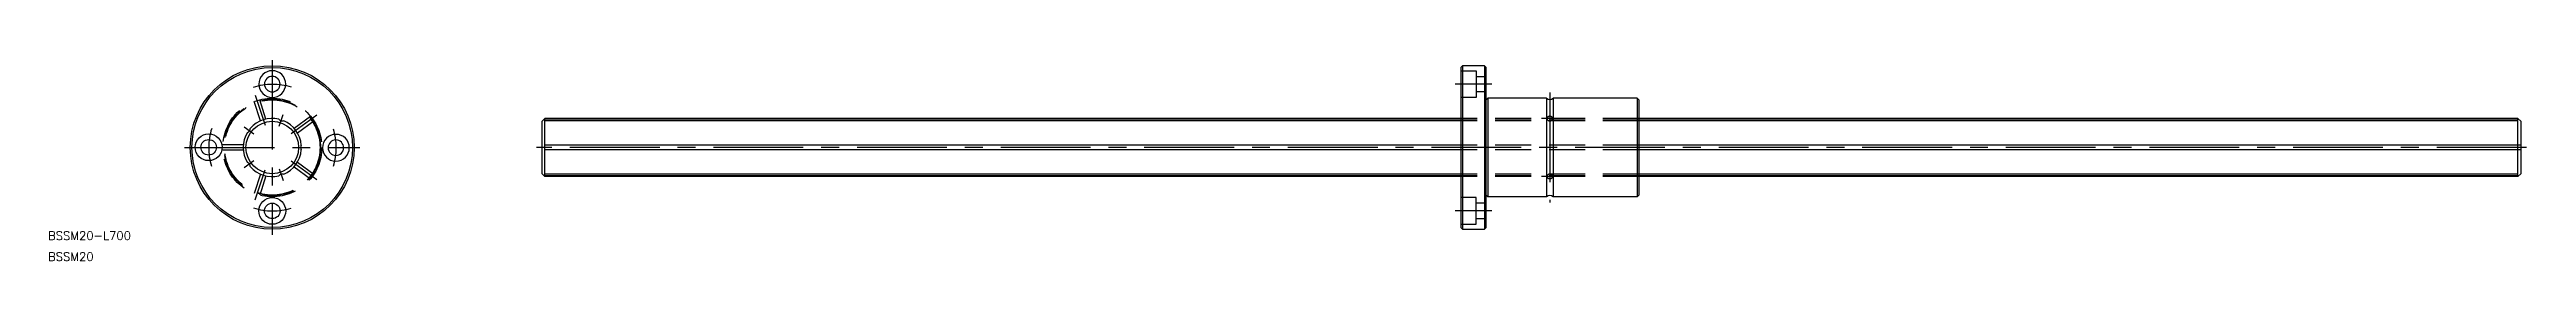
# Model space of a CAD drawing. Extents: x -79 to 797, y -40 to 31.
import ezdxf

# ---------------------------------------------------------------- set-up
doc = ezdxf.new("R2010")
doc.units = 0
doc.linetypes.add('CENTER', pattern=[50.8, 31.75, -6.35, 6.35, -6.35])
doc.linetypes.add('DASHED', pattern=[19.05, 12.7, -6.35])
doc.layers.get('0').update_dxf_attribs({"linetype": 'CONTINUOUS'})
doc.layers.add('CENTER', color=1, linetype='CENTER')
doc.styles.get("Standard").update_dxf_attribs({"font": 'txt.shx', "height": 3, "bigfont": 'bigfont.shx'})

msp = doc.modelspace()

# ---------------------------------------------------------------- linework, layer by layer
at = {"color": 7, "linetype": 'CONTINUOUS'}
for p, q in [((421.05, 29), (420.45, 28.4)), ((420.45, 28.4), (420.45, -28.4)), ((421.05, 29), (421.05, -29)), ((428.85, 29), (421.05, 29)), ((428.85, 29), (428.85, -29)), ((428.85, 29), (429.45, 28.4)), ((429.45, -28.4), (429.45, 28.4)), ((96.45, 10.3), (95.45, 9.3)), ((95.45, -9.3), (95.45, 9.3)), ((420.45, 10.3), (96.45, 10.3)), ((96.45, -10.3), (96.45, 10.3)), ((420.45, 10.02), (96.45, 10.02)), ((420.45, 9.48), (96.45, 9.48)), ((430.05, 17.5), (429.45, 16.9)), ((430.05, 17.5), (430.05, -17.5)), ((450.75, 17.5), (430.05, 17.5)), ((450.75, 17.5), (450.75, -17.5)), ((453.15, 17.5), (453.15, -17.5)), ((482.85, 17.5), (453.15, 17.5)), ((482.85, 17.5), (482.85, -17.5)), ((482.85, 17.5), (483.45, 16.9)), ((483.45, 16.9), (483.45, -16.9)), ((794.45, 10.3), (483.45, 10.3)), ((794.45, 10.02), (483.45, 10.02)), ((794.45, 9.48), (483.45, 9.48)), ((794.45, 10.3), (795.45, 9.3)), ((794.45, -10.3), (794.45, 10.3)), ((795.45, 9.3), (795.45, -9.3)), ((-11.8, 1), (-16.67, 1)), ((420.45, 0.87), (96.45, 0.87)), ((795.45, 0.87), (483.45, 0.87)), ((-11.9, -1), (-16.67, -1)), ((420.45, -0.87), (96.45, -0.87)), ((795.45, -0.87), (483.45, -0.87)), ((95.45, -9.3), (96.45, -10.3)), ((420.45, -9.48), (96.45, -9.48)), ((420.45, -10.02), (96.45, -10.02)), ((420.45, -10.3), (96.45, -10.3)), ((429.45, -16.9), (430.05, -17.5)), ((450.76, -17.5), (430.05, -17.5)), ((482.85, -17.5), (453.15, -17.5)), ((483.45, -16.9), (482.85, -17.5)), ((794.45, -9.48), (483.45, -9.48)), ((794.45, -10.02), (483.45, -10.02)), ((794.45, -10.3), (483.45, -10.3)), ((795.45, -9.3), (794.45, -10.3)), ((420.45, -28.4), (421.05, -29)), ((421.05, -29), (428.85, -29)), ((429.45, -28.4), (428.85, -29))]:
    msp.add_line(p, q, dxfattribs=at)
at = {"color": 3, "linetype": 'DASHED'}
for p, q in [((420.45, 27.25), (425.85, 27.25)), ((425.85, 27.25), (425.85, 17.75)), ((425.85, 17.75), (420.45, 17.75)), ((425.85, 25.25), (429.45, 25.25)), ((429.45, 19.75), (425.85, 19.75)), ((-4.12, 9.44), (-6.35, 16.31)), ((-2.22, 10.06), (-4.45, 16.93)), ((7.71, 6.83), (13.55, 11.08)), ((8.88, 5.22), (14.72, 9.46)), ((483.45, 10.3), (420.45, 10.3)), ((483.45, 10.02), (420.45, 10.02)), ((483.45, 9.48), (420.45, 9.48)), ((-10.25, 1), (-17.47, 1)), ((483.45, 0.87), (420.45, 0.87)), ((-10.25, -1), (-17.47, -1)), ((7.71, -6.83), (13.55, -11.08)), ((8.88, -5.22), (14.72, -9.46)), ((483.45, -0.87), (420.45, -0.87)), ((-4.12, -9.44), (-6.35, -16.31)), ((-2.22, -10.06), (-4.45, -16.93)), ((483.45, -9.48), (420.45, -9.48)), ((483.45, -10.02), (420.45, -10.02)), ((483.45, -10.3), (420.45, -10.3)), ((425.85, -17.75), (420.45, -17.75)), ((425.85, -27.25), (425.85, -17.75)), ((429.45, -19.75), (425.85, -19.75)), ((425.85, -25.25), (429.45, -25.25)), ((420.45, -27.25), (425.85, -27.25))]:
    msp.add_line(p, q, dxfattribs=at)
at = {"color": 7, "linetype": 'CONTINUOUS'}
for points in [[(450.95, 10.27, 0), (450.95, 10.23, 0), (450.96, 10.19, 0), (450.96, 10.15, 0), (450.97, 10.11, 0), (450.98, 10.07, 0), (451, 10.03, 0), (451.01, 10, 0), (451.03, 9.96, 0), (451.05, 9.92, 0), (451.07, 9.89, 0), (451.1, 9.85, 0), (451.12, 9.82, 0), (451.15, 9.79, 0), (451.18, 9.76, 0), (451.21, 9.73, 0), (451.25, 9.7, 0), (451.28, 9.67, 0), (451.32, 9.64, 0), (451.36, 9.62, 0), (451.4, 9.6, 0), (451.44, 9.58, 0), (451.48, 9.56, 0), (451.52, 9.54, 0), (451.57, 9.52, 0), (451.62, 9.51, 0), (451.66, 9.5, 0), (451.71, 9.48, 0), (451.76, 9.48, 0), (451.81, 9.47, 0), (451.86, 9.46, 0), (451.9, 9.46, 0), (451.95, 9.46, 0), (452, 9.46, 0), (452.05, 9.46, 0), (452.1, 9.47, 0), (452.15, 9.48, 0), (452.2, 9.48, 0), (452.24, 9.5, 0), (452.29, 9.51, 0), (452.34, 9.52, 0), (452.38, 9.54, 0), (452.42, 9.56, 0), (452.47, 9.58, 0), (452.51, 9.6, 0), (452.55, 9.62, 0), (452.59, 9.64, 0), (452.62, 9.67, 0), (452.66, 9.7, 0), (452.69, 9.73, 0), (452.73, 9.76, 0), (452.76, 9.79, 0), (452.78, 9.82, 0), (452.81, 9.85, 0), (452.83, 9.89, 0), (452.86, 9.92, 0), (452.88, 9.96, 0), (452.89, 10, 0), (452.91, 10.03, 0), (452.92, 10.07, 0), (452.93, 10.11, 0), (452.94, 10.15, 0), (452.95, 10.19, 0), (452.95, 10.23, 0), (452.95, 10.27, 0), (452.95, 10.31, 0), (452.95, 10.35, 0), (452.94, 10.39, 0), (452.93, 10.43, 0), (452.92, 10.47, 0), (452.91, 10.5, 0), (452.89, 10.54, 0), (452.88, 10.58, 0), (452.86, 10.62, 0), (452.83, 10.65, 0), (452.81, 10.69, 0), (452.78, 10.72, 0), (452.76, 10.75, 0), (452.73, 10.78, 0), (452.69, 10.81, 0), (452.66, 10.84, 0), (452.62, 10.87, 0), (452.59, 10.89, 0), (452.55, 10.92, 0), (452.51, 10.94, 0), (452.47, 10.96, 0), (452.42, 10.98, 0), (452.38, 11, 0), (452.34, 11.02, 0), (452.29, 11.03, 0), (452.24, 11.04, 0), (452.2, 11.05, 0), (452.15, 11.06, 0), (452.1, 11.07, 0), (452.05, 11.07, 0), (452, 11.08, 0), (451.95, 11.08, 0), (451.9, 11.08, 0), (451.86, 11.07, 0), (451.81, 11.07, 0), (451.76, 11.06, 0), (451.71, 11.05, 0), (451.66, 11.04, 0), (451.62, 11.03, 0), (451.57, 11.02, 0), (451.52, 11, 0), (451.48, 10.98, 0), (451.44, 10.96, 0), (451.4, 10.94, 0), (451.36, 10.92, 0), (451.32, 10.89, 0), (451.28, 10.87, 0), (451.25, 10.84, 0), (451.21, 10.81, 0), (451.18, 10.78, 0), (451.15, 10.75, 0), (451.12, 10.72, 0), (451.1, 10.69, 0), (451.07, 10.65, 0), (451.05, 10.62, 0), (451.03, 10.58, 0), (451.01, 10.54, 0), (451, 10.5, 0), (450.98, 10.47, 0), (450.97, 10.43, 0), (450.96, 10.39, 0), (450.96, 10.35, 0), (450.95, 10.31, 0), (450.95, 10.27, 0)], [(450.95, -10.27, 0), (450.95, -10.31, 0), (450.96, -10.35, 0), (450.96, -10.39, 0), (450.97, -10.43, 0), (450.98, -10.47, 0), (451, -10.5, 0), (451.01, -10.54, 0), (451.03, -10.58, 0), (451.05, -10.62, 0), (451.07, -10.65, 0), (451.1, -10.69, 0), (451.12, -10.72, 0), (451.15, -10.75, 0), (451.18, -10.78, 0), (451.21, -10.81, 0), (451.25, -10.84, 0), (451.28, -10.87, 0), (451.32, -10.89, 0), (451.36, -10.92, 0), (451.4, -10.94, 0), (451.44, -10.96, 0), (451.48, -10.98, 0), (451.52, -11, 0), (451.57, -11.02, 0), (451.62, -11.03, 0), (451.66, -11.04, 0), (451.71, -11.05, 0), (451.76, -11.06, 0), (451.81, -11.07, 0), (451.86, -11.07, 0), (451.9, -11.08, 0), (451.95, -11.08, 0), (452, -11.08, 0), (452.05, -11.07, 0), (452.1, -11.07, 0), (452.15, -11.06, 0), (452.2, -11.05, 0), (452.24, -11.04, 0), (452.29, -11.03, 0), (452.34, -11.02, 0), (452.38, -11, 0), (452.42, -10.98, 0), (452.47, -10.96, 0), (452.51, -10.94, 0), (452.55, -10.92, 0), (452.59, -10.89, 0), (452.62, -10.87, 0), (452.66, -10.84, 0), (452.69, -10.81, 0), (452.73, -10.78, 0), (452.76, -10.75, 0), (452.78, -10.72, 0), (452.81, -10.69, 0), (452.83, -10.65, 0), (452.86, -10.62, 0), (452.88, -10.58, 0), (452.89, -10.54, 0), (452.91, -10.5, 0), (452.92, -10.47, 0), (452.93, -10.43, 0), (452.94, -10.39, 0), (452.95, -10.35, 0), (452.95, -10.31, 0), (452.95, -10.27, 0), (452.95, -10.23, 0), (452.95, -10.19, 0), (452.94, -10.15, 0), (452.93, -10.11, 0), (452.92, -10.07, 0), (452.91, -10.03, 0), (452.89, -10, 0), (452.88, -9.96, 0), (452.86, -9.92, 0), (452.83, -9.89, 0), (452.81, -9.85, 0), (452.78, -9.82, 0), (452.76, -9.79, 0), (452.73, -9.76, 0), (452.69, -9.73, 0), (452.66, -9.7, 0), (452.62, -9.67, 0), (452.59, -9.64, 0), (452.55, -9.62, 0), (452.51, -9.6, 0), (452.47, -9.58, 0), (452.42, -9.56, 0), (452.38, -9.54, 0), (452.34, -9.52, 0), (452.29, -9.51, 0), (452.24, -9.5, 0), (452.2, -9.48, 0), (452.15, -9.48, 0), (452.1, -9.47, 0), (452.05, -9.46, 0), (452, -9.46, 0), (451.95, -9.46, 0), (451.9, -9.46, 0), (451.86, -9.46, 0), (451.81, -9.47, 0), (451.76, -9.48, 0), (451.71, -9.48, 0), (451.66, -9.5, 0), (451.62, -9.51, 0), (451.57, -9.52, 0), (451.52, -9.54, 0), (451.48, -9.56, 0), (451.44, -9.58, 0), (451.4, -9.6, 0), (451.36, -9.62, 0), (451.32, -9.64, 0), (451.28, -9.67, 0), (451.25, -9.7, 0), (451.21, -9.73, 0), (451.18, -9.76, 0), (451.15, -9.79, 0), (451.12, -9.82, 0), (451.1, -9.85, 0), (451.07, -9.89, 0), (451.05, -9.92, 0), (451.03, -9.96, 0), (451.01, -10, 0), (451, -10.03, 0), (450.98, -10.07, 0), (450.97, -10.11, 0), (450.96, -10.15, 0), (450.96, -10.19, 0), (450.95, -10.23, 0), (450.95, -10.27, 0)]]:
    msp.add_polyline3d(points, dxfattribs=at)
for centre, radius in [((0, 0), 29), ((0, 0), 28.4), ((0, 0), 9.3), ((-22.5, 0.08), 4.75), ((-22.5, 0.08), 2.75), ((0, -22.5), 4.75), ((0, -22.5), 2.75)]:
    msp.add_circle(centre, radius, dxfattribs=at)
at = {"color": 7, "linetype": 'CONTINUOUS', "extrusion": (0, 0, -1)}
for centre, radius in [((0, 22.5), 4.75), ((0, 22.5), 2.75), ((-22.5, -0.08), 4.75), ((-22.5, -0.08), 2.75)]:
    msp.add_circle(centre, radius, dxfattribs=at)
at = {"color": 3, "linetype": 'DASHED'}
for radius in [17.5, 17.07, 16.9]:
    msp.add_circle((0, 0), radius, dxfattribs=at)
at = {"color": 7, "linetype": 'CONTINUOUS'}
for centre, radius, start, end in [((0, 0), 10.3, 76.70575, 139.12786), ((3.61, 11.01), 1.59, 218.39351, 285.27359), ((0, 0), 10.3, 4.87214, 66.96136), ((451.95, 18.96), 1.89, 230.53122, 309.46878), ((0, 0), 10.3, 148.87214, 211.12786), ((-9.37, 6.81), 1.59, 290.56041, 357.43959), ((11.59, 0), 1.59, 146.56041, 213.43959), ((-9.37, -6.81), 1.59, 2.56041, 69.43959), ((0, 0), 10.3, 220.87214, 283.29425), ((0, 0), 10.3, 293.03864, 355.12786), ((3.61, -11.01), 1.59, 74.72641, 141.60649), ((451.95, -18.96), 1.89, 50.53122, 129.46878)]:
    msp.add_arc(centre, radius, start, end, dxfattribs=at)
at = {"layer": 'CENTER', "color": 1, "linetype": 'CENTER'}
for p, q in [((0, 31), (0, -31)), ((-6.03, 18.55), (-2.56, 7.89)), ((431.45, 22.5), (418.45, 22.5)), ((451.95, 19.5), (451.95, -19.5)), ((2.47, 7.61), (3.8, 11.7)), ((15.78, 11.46), (6.71, 4.88)), ((454.95, 10.29), (448.95, 10.29)), ((-31, 0), (31, 0)), ((-6.47, 4.7), (-9.95, 7.23)), ((797.45, 0), (93.45, 0)), ((-6.47, -4.7), (-9.95, -7.23)), ((-6.03, -18.55), (-2.56, -7.89)), ((2.47, -7.61), (3.8, -11.7)), ((15.78, -11.46), (6.71, -4.88)), ((454.95, -10.29), (448.95, -10.29)), ((431.45, -22.5), (418.45, -22.5))]:
    msp.add_line(p, q, dxfattribs=at)
at = {"layer": 'CENTER', "color": 1, "linetype": 'CENTER', "extrusion": (0, 0, -1)}
for centre, start, end in [((-0.08, 0), 72.53315, 107.04074), ((0, -0.08), 162.74621, 197.25379)]:
    msp.add_arc(centre, 22.5, start, end, dxfattribs=at)
at = {"layer": 'CENTER', "color": 1, "linetype": 'CENTER'}
for centre, start, end in [((0, -0.08), 162.3201, 196.82768), ((0.08, 0), 252.53315, 287.04074)]:
    msp.add_arc(centre, 22.5, start, end, dxfattribs=at)

# ---------------------------------------------------------------- texts
at = {"color": 7, "linetype": 'CONTINUOUS'}
for s, p in [('BSSM20-L700', (-79.31, -32.8)), ('BSSM20', (-79.31, -40.23))]:
    msp.add_text(s, height=3, dxfattribs=at).set_placement(p)

doc.saveas('drawing.dxf')
